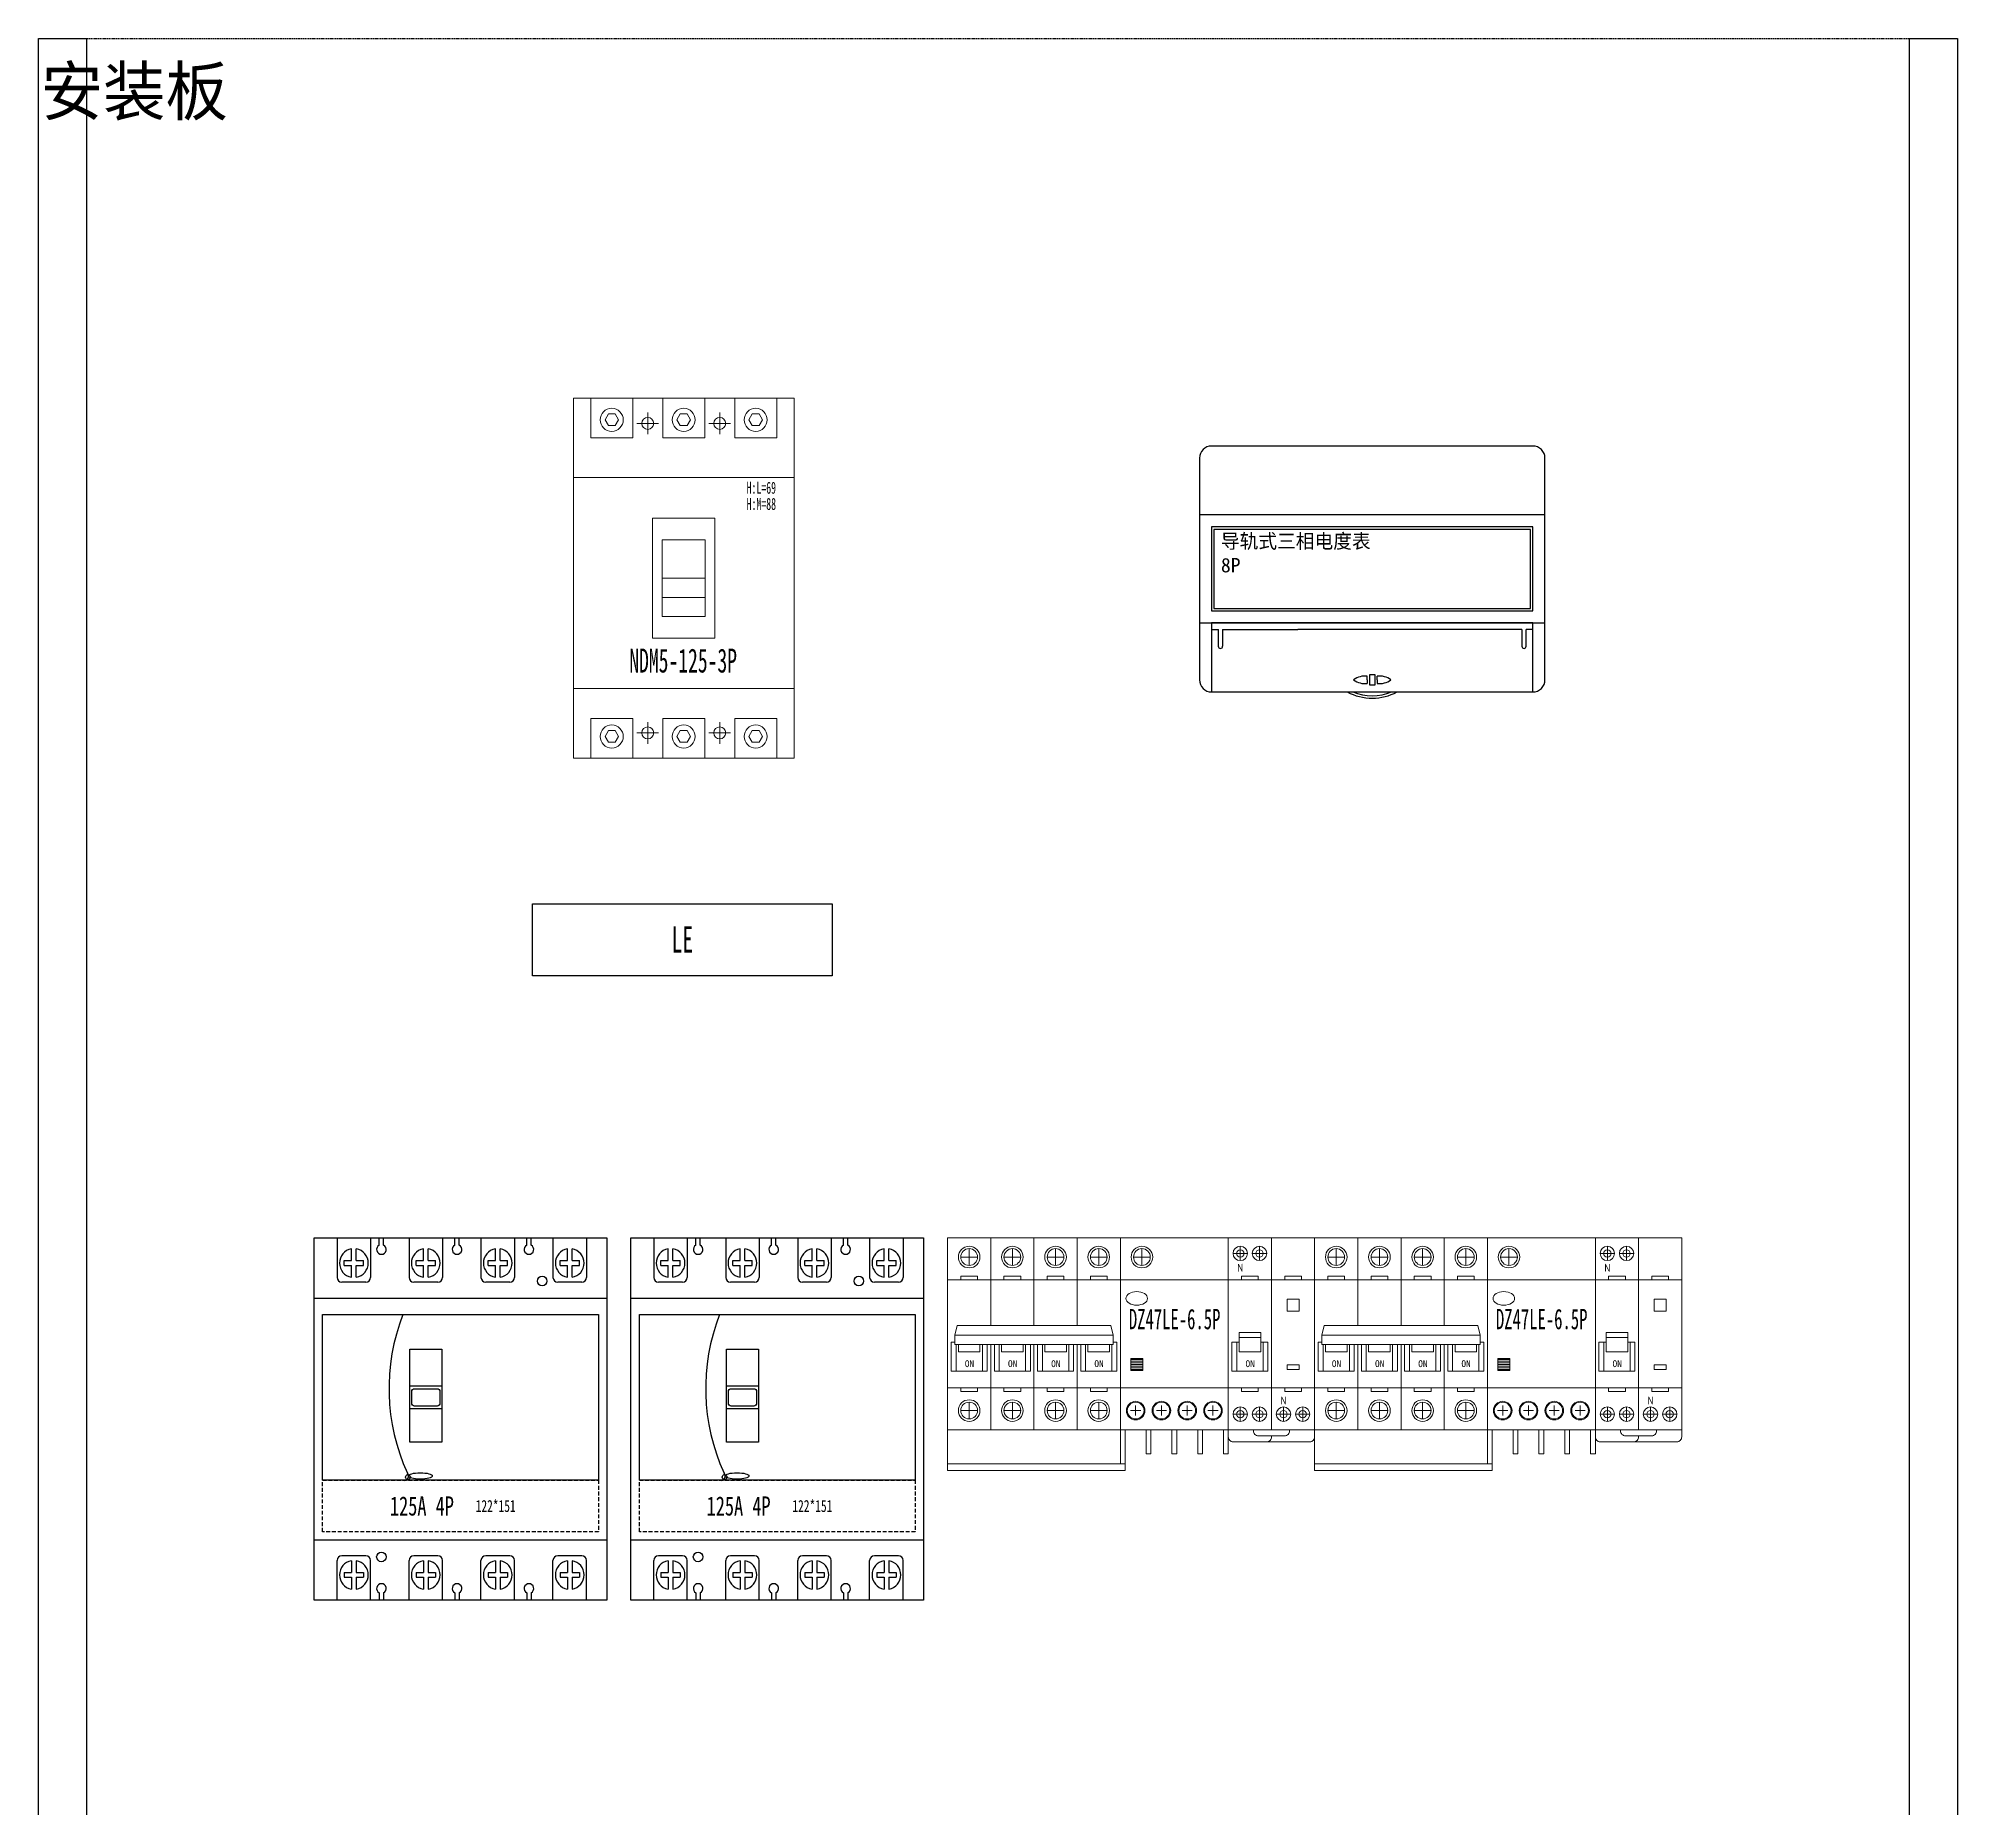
# Model space of a CAD drawing. Extents: x 315602 to 316402, y 371938 to 373738.
# Drawn here: x 315602 to 316402, y 373001 to 373738 of the extents above; entities that cross this region are included whole.
import ezdxf
from ezdxf.enums import TextEntityAlignment as Align

# ---------------------------------------------------------------- set-up
doc = ezdxf.new("R2010")
doc.units = 0
doc.header["$MEASUREMENT"] = 0
for name, pattern in [('DASH', [0.35, 0.25, -0.1]), ('DASHED', [0.75, 0.5, -0.25]), ('HIDDEN2', [4.7625, 3.175, -1.5875])]:
    doc.linetypes.add(name, pattern=pattern)
doc.layers.add('元件', color=7, linetype='Continuous')
doc.layers.add('布置图', color=30, linetype='Continuous')
doc.layers.add('细线', color=7, linetype='Continuous', lineweight=0)
doc.styles.add('-仿宋_GB2312', font='gbenor.shx', dxfattribs={"bigfont": 'gbcbig.shx'})
doc.styles.add('GH-CZC', font='', dxfattribs={"width": 0.7})
doc.styles.add('LEAD', font='', dxfattribs={"width": 0.8})
doc.styles.add('宋', font='', dxfattribs={"width": 0.7})
doc.styles.add('正常', font='')
doc.styles.get('GH-CZC').set_extended_font_data('SimSun')
doc.styles.get('LEAD').set_extended_font_data('SimSun')
doc.styles.get('宋').set_extended_font_data('SimSun')
doc.styles.get('正常').set_extended_font_data('FangSong_GB2312')

# ---------------------------------------------------------------- blocks, each defined once
blk = doc.blocks.new('Manufacturer光辉PartName剩余电流动作微型断路器Series1PNShellFrameLimitingCurrentRemarkPartTypeMinCurrent1MaxCurrent32Poles1P+NMinPower0MaxPower0LibType2DelFlgfalseUpdateDate')
at = {"layer": '细线'}
for p, q in [((-16, 36), (-10, 36)), ((-13, 39), (-13, 33)), ((-8, 36), (-2, 36)), ((-5, 39), (-5, 33)), ((-16, -31), (-10, -31)), ((-13, -34), (-13, -28)), ((-8, -31), (-2, -31)), ((-5, -34), (-5, -28)), ((8, -31), (2, -31)), ((5, -34), (5, -28)), ((16, -31), (10, -31)), ((13, -34), (13, -28))]:
    blk.add_line(p, q, dxfattribs=at)
for points in [[(-18, -37.5), (0, -37.5), (0, 42.5), (-18, 42.5)], [(0, -37.5), (18, -37.5), (18, 42.5), (0, 42.5)], [(-18, -20), (0, -20), (0, 25), (-18, 25)], [(-12.5, 26.5), (-5.5, 26.5), (-5.5, 25), (-12.5, 25)], [(0, -20), (18, -20), (18, 25), (0, 25)], [(5.5, 26.5), (12.5, 26.5), (12.5, 25), (5.5, 25)], [(6.5, 12), (11.5, 12), (11.5, 17), (6.5, 17)], [(-13.5, -5), (-4.5, -5), (-4.5, 3), (-13.5, 3)], [(-13.5, 3), (-4.5, 3), (-4.5, 1), (-13.5, 1)], [(6.5, -12.38), (11.5, -12.38), (11.5, -10.38), (6.5, -10.38)], [(-12.5, -21.5), (-5.5, -21.5), (-5.5, -20), (-12.5, -20)], [(5.5, -21.5), (12.5, -21.5), (12.5, -20), (5.5, -20)]]:
    blk.add_lwpolyline(points, close=True, dxfattribs=at)
for points in [[(-13.5, -1), (-16.5, -1), (-16.5, -13), (-1.5, -13), (-1.5, -1), (-4.5, -1)], [(-13.5, -1), (-14.5, -1), (-14.5, -13), (-3.5, -13), (-3.5, -1), (-4.5, -1)]]:
    blk.add_lwpolyline(points, dxfattribs=at)
for points in [[(-18, -37.5), (18, -37.5), (18, -40.5, -0.414214), (16, -42.5), (-16, -42.5, -0.414214), (-18, -40.5)], [(-5.5, -40), (5.5, -40, 0.414214), (7.5, -38), (7.5, -37.5), (-7.5, -37.5), (-7.5, -38, 0.414214)]]:
    blk.add_lwpolyline(points, format="xyb", close=True, dxfattribs=at)
blk.add_lwpolyline([(0, -40), (0, -40.5, -0.414214), (-2, -42.5), (-16, -42.5, -0.414214), (-18, -40.5), (-18, -37.5), (0, -37.5)], format="xyb", dxfattribs=at)
for centre, radius in [((-13, 36), 3), ((-13, 36), 1.54), ((-5, 36), 3), ((-5, 36), 1.54), ((-13, -31), 3), ((-13, -31), 1.54), ((-5, -31), 3), ((-5, -31), 1.54), ((5, -31), 3), ((5, -31), 1.54), ((13, -31), 3), ((13, -31), 1.54)]:
    blk.add_circle(centre, radius, dxfattribs=at)
at = {"layer": '细线', "color": 2, "lineweight": 15}
for s, height, style, p in [('N', 3.33, '-仿宋_GB2312', (-14.22, 28.34)), ('ON', 2.851, '正常', (-10.83, -11.36)), ('N', 3.33, '-仿宋_GB2312', (3.78, -26.98))]:
    blk.add_text(s, height=height, dxfattribs=dict(at, style=style)).set_placement(p)
blk = doc.blocks.new('Manufacturer光辉PartName电能表Series导轨式ShellFrameLimitingCurrentRemarkPartTypeMinCurrent1MaxCurrent500PolesMinPower0MaxPower0LibType2DelFlgfalseUpdateDate')
for p, q in [((-67, -24.65), (-64.15, -24.65)), ((-62.36, -24.65), (-31, -24.65)), ((62.36, -24.65), (-31, -24.65)), ((67, -24.65), (64.15, -24.65)), ((-2.07, -45.68), (-2.07, -44.19)), ((-2.07, -45.68), (-2.07, -47.17)), ((2.07, -45.68), (2.07, -44.19)), ((2.07, -45.68), (2.07, -47.17))]:
    blk.add_line(p, q)
blk.add_lwpolyline([(-67, -50.72), (67, -50.72, 0.414214), (72, -45.72), (72, 46.78, 0.414214), (67, 51.78), (-67, 51.78, 0.414214), (-72, 46.78), (-72, -45.72, 0.414214)], format="xyb", close=True)
for points in [[(-72, -21.97), (72, -21.97), (72, 23.03), (-72, 23.03)], [(-67, -16.97), (67, -16.97), (67, 18.03), (-67, 18.03)], [(-66, -15.97), (66, -15.97), (66, 17.03), (-66, 17.03)], [(-67, -50.72), (67, -50.72), (67, -21.97), (-67, -21.97)], [(-1.05, -43.51), (1.05, -43.51), (1.05, -47.85), (-1.05, -47.85)]]:
    blk.add_lwpolyline(points, close=True)
for points in [[(-64.15, -31.68), (-64.15, -24.65)], [(-62.36, -24.65), (-62.36, -31.68)], [(62.36, -24.65), (62.36, -31.68)], [(64.15, -31.68), (64.15, -24.65)]]:
    blk.add_lwpolyline(points)
for centre, radius, start, end in [((-63.26, -31.68), 0.9, 180, 0), ((63.26, -31.68), 0.9, 180, 0), ((-3.11, -51.85), 7.73, 82.24885, 127.05814), ((-3.11, -39.52), 7.73, 232.94186, 277.75115), ((3.11, -51.85), 7.73, 52.94186, 97.75115), ((3.11, -39.52), 7.73, 262.24885, 307.05814), ((0, -30.87), 22.43, 242.26894, 297.73106), ((0, -30.87), 21.43, 247.88718, 292.11282)]:
    blk.add_arc(centre, radius, start, end)
at = {"insert": (-63.07, 15.13), "char_height": 6, "width": 68.4463, "attachment_point": 1}
blk.add_mtext('导轨式三相电度表\\P8P', dxfattribs=at)
blk = doc.blocks.new('Manufacturer光辉PartName塑壳断路器Series125ShellFrameLimitingCurrentRemarkPartTypeMinCurrent1MaxCurrent125Poles3PMinPower0MaxPower0LibType2DelFlgfalseUpdateDate')
at = {"layer": '细线'}
for p, q in [((-19.53, 64.5), (-10.47, 64.5)), ((-15, 69.03), (-15, 59.97)), ((10.47, 64.5), (19.53, 64.5)), ((15, 69.03), (15, 59.97)), ((-15, -69.03), (-15, -59.97)), ((15, -69.03), (15, -59.97)), ((-19.53, -64.5), (-10.47, -64.5)), ((10.47, -64.5), (19.53, -64.5))]:
    blk.add_line(p, q, dxfattribs=at)
for points in [[(-46, -75), (46, -75), (46, 75), (-46, 75)], [(-38.75, 58.5), (-21.25, 58.5), (-21.25, 75), (-38.75, 75)], [(-8.75, 58.5), (8.75, 58.5), (8.75, 75), (-8.75, 75)], [(21.25, 58.5), (38.75, 58.5), (38.75, 75), (21.25, 75)], [(-46, -46), (46, -46), (46, 42), (-46, 42)], [(-13, -25), (13, -25), (13, 25), (-13, 25)], [(-9, -16), (9, -16), (9, 16), (-9, 16)], [(-9, 0), (9, 0), (9, -16), (-9, -16)], [(-9, 0), (9, 0), (9, -8), (-9, -8)], [(-38.75, -58.5), (-21.25, -58.5), (-21.25, -75), (-38.75, -75)], [(-8.75, -58.5), (8.75, -58.5), (8.75, -75), (-8.75, -75)], [(21.25, -58.5), (38.75, -58.5), (38.75, -75), (21.25, -75)]]:
    blk.add_lwpolyline(points, close=True, dxfattribs=at)
at = {"layer": '细线', "color": 7}
for points in [[(-27.19, 66), (-28.59, 68.43), (-31.41, 68.43), (-32.81, 66), (-31.41, 63.57), (-28.59, 63.57)], [(2.81, 66), (1.41, 68.43), (-1.41, 68.43), (-2.81, 66), (-1.41, 63.57), (1.41, 63.57)], [(32.81, 66), (31.41, 68.43), (28.59, 68.43), (27.19, 66), (28.59, 63.57), (31.41, 63.57)], [(-27.19, -66), (-28.59, -68.43), (-31.41, -68.43), (-32.81, -66), (-31.41, -63.57), (-28.59, -63.57)], [(2.81, -66), (1.41, -68.43), (-1.41, -68.43), (-2.81, -66), (-1.41, -63.57), (1.41, -63.57)], [(32.81, -66), (31.41, -68.43), (28.59, -68.43), (27.19, -66), (28.59, -63.57), (31.41, -63.57)]]:
    blk.add_lwpolyline(points, close=True, dxfattribs=at)
for centre in [(-30, 66), (0, 66), (30, 66), (-30, -66), (0, -66), (30, -66)]:
    blk.add_circle(centre, 4.8, dxfattribs=at)
at = {"layer": '细线'}
for centre in [(-15, 64.5), (15, 64.5), (-15, -64.5), (15, -64.5)]:
    blk.add_circle(centre, 2.5, dxfattribs=at)
at = {"layer": '细线', "color": 7, "attachment_point": 1, "style": '宋'}
for s, insert, char_height, width in [('\\pxql;{\\fFangSong_GB2312|b0|i0|c134|p49;\\W0.6;H:L=69}', (26.23, 40.19), 5, 16.7991), ('\\pxql;{\\fFangSong_GB2312|b0|i0|c134|p49;\\W0.6;H:M=88}', (26.23, 33.45), 5, 16.7991), ('\\pxql;{\\fFangSong_GB2312|b0|i0|c134|p49;\\W0.6;NDM5-125-3P}', (-22.68, -29.34), 10, 49.2649)]:
    blk.add_mtext(s, dxfattribs=dict(at, insert=insert, char_height=char_height, width=width))
blk = doc.blocks.new('Manufacturer光辉PartName塑壳断路器Series4PShellFrameLimitingCurrentRemarkPartTypeMinCurrent16MaxCurrent125Poles4PMinPower0MaxPower0LibType2DelFlgfalseUpdateDate')
at = {"layer": '元件', "color": 0, "transparency": 33554687}
for p, q in [((-51.5, 75.5), (-51.5, 59)), ((-37.5, 75.5), (-37.5, 59)), ((-33.9, 72.43), (-33.9, 75.5)), ((-32.1, 72.43), (-32.1, 75.5)), ((-21.5, 75.5), (-21.5, 59)), ((-7.5, 75.5), (-7.5, 59)), ((-2.4, 72.43), (-2.4, 75.5)), ((-0.6, 72.43), (-0.6, 75.5)), ((8.5, 75.5), (8.5, 59)), ((22.5, 75.5), (22.5, 59)), ((27.6, 72.43), (27.6, 75.5)), ((29.4, 72.43), (29.4, 75.5)), ((38.5, 75.5), (38.5, 59)), ((52.5, 75.5), (52.5, 59)), ((-48.5, 64), (-48.5, 66)), ((-48.5, 66), (-45.5, 66)), ((-48.5, 64), (-45.5, 64)), ((-45.5, 66), (-45.5, 70.92)), ((-45.5, 59.08), (-45.5, 64)), ((-43.5, 66), (-43.5, 70.92)), ((-43.5, 66), (-40.5, 66)), ((-43.5, 64), (-40.5, 64)), ((-43.5, 59.08), (-43.5, 64)), ((-40.5, 64), (-40.5, 66)), ((-18.5, 66), (-15.5, 66)), ((-18.5, 64), (-18.5, 66)), ((-18.5, 64), (-15.5, 64)), ((-15.5, 66), (-15.5, 70.92)), ((-15.5, 59.08), (-15.5, 64)), ((-13.5, 66), (-13.5, 70.92)), ((-13.5, 66), (-10.5, 66)), ((-13.5, 59.08), (-13.5, 64)), ((-13.5, 64), (-10.5, 64)), ((-10.5, 64), (-10.5, 66)), ((11.5, 64), (11.5, 66)), ((11.5, 66), (14.5, 66)), ((11.5, 64), (14.5, 64)), ((14.5, 66), (14.5, 70.92)), ((14.5, 59.08), (14.5, 64)), ((16.5, 66), (16.5, 70.92)), ((16.5, 66), (19.5, 66)), ((16.5, 64), (19.5, 64)), ((16.5, 59.08), (16.5, 64)), ((19.5, 64), (19.5, 66)), ((41.5, 64), (41.5, 66)), ((41.5, 66), (44.5, 66)), ((41.5, 64), (44.5, 64)), ((44.5, 66), (44.5, 70.92)), ((44.5, 59.08), (44.5, 64)), ((46.5, 66), (46.5, 70.92)), ((46.5, 66), (49.5, 66)), ((46.5, 64), (49.5, 64)), ((46.5, 59.08), (46.5, 64)), ((49.5, 64), (49.5, 66)), ((-39.5, 57), (-49.5, 57)), ((-9.5, 57), (-19.5, 57)), ((20.5, 57), (10.5, 57)), ((50.5, 57), (40.5, 57)), ((-61, 50.39), (61, 50.39)), ((-61, -50.39), (61, -50.39)), ((-51.5, -75.5), (-51.5, -59)), ((-39.5, -57), (-49.5, -57)), ((-48.5, -64), (-45.5, -64)), ((-48.5, -64), (-48.5, -66)), ((-45.5, -59.08), (-45.5, -64)), ((-43.5, -59.08), (-43.5, -64)), ((-43.5, -64), (-40.5, -64)), ((-40.5, -64), (-40.5, -66)), ((-37.5, -75.5), (-37.5, -59)), ((-21.5, -75.5), (-21.5, -59)), ((-9.5, -57), (-19.5, -57)), ((-18.5, -64), (-18.5, -66)), ((-18.5, -64), (-15.5, -64)), ((-15.5, -59.08), (-15.5, -64)), ((-13.5, -59.08), (-13.5, -64)), ((-13.5, -64), (-10.5, -64)), ((-10.5, -64), (-10.5, -66)), ((-7.5, -75.5), (-7.5, -59)), ((8.5, -75.5), (8.5, -59)), ((20.5, -57), (10.5, -57)), ((11.5, -64), (14.5, -64)), ((11.5, -64), (11.5, -66)), ((14.5, -59.08), (14.5, -64)), ((16.5, -59.08), (16.5, -64)), ((16.5, -64), (19.5, -64)), ((19.5, -64), (19.5, -66)), ((22.5, -75.5), (22.5, -59)), ((38.5, -75.5), (38.5, -59)), ((50.5, -57), (40.5, -57)), ((41.5, -64), (41.5, -66)), ((41.5, -64), (44.5, -64)), ((44.5, -59.08), (44.5, -64)), ((46.5, -59.08), (46.5, -64)), ((46.5, -64), (49.5, -64)), ((49.5, -64), (49.5, -66)), ((52.5, -75.5), (52.5, -59)), ((-48.5, -66), (-45.5, -66)), ((-45.5, -66), (-45.5, -70.92)), ((-43.5, -66), (-40.5, -66)), ((-43.5, -66), (-43.5, -70.92)), ((-18.5, -66), (-15.5, -66)), ((-15.5, -66), (-15.5, -70.92)), ((-13.5, -66), (-13.5, -70.92)), ((-13.5, -66), (-10.5, -66)), ((11.5, -66), (14.5, -66)), ((14.5, -66), (14.5, -70.92)), ((16.5, -66), (19.5, -66)), ((16.5, -66), (16.5, -70.92)), ((41.5, -66), (44.5, -66)), ((44.5, -66), (44.5, -70.92)), ((46.5, -66), (46.5, -70.92)), ((46.5, -66), (49.5, -66)), ((-33.9, -72.43), (-33.9, -75.5)), ((-32.1, -72.43), (-32.1, -75.5)), ((-2.4, -72.43), (-2.4, -75.5)), ((-0.6, -72.43), (-0.6, -75.5)), ((27.6, -72.43), (27.6, -75.5)), ((29.4, -72.43), (29.4, -75.5))]:
    blk.add_line(p, q, dxfattribs=at)
for points in [[(-61, -75.5), (-61, 75.5)], [(-61, 75.5), (61, 75.5)], [(61, 75.5), (61, -75.5)], [(61, -75.5), (-61, -75.5)]]:
    blk.add_lwpolyline(points, dxfattribs=at)
for points in [[(-57.5, 43.5), (57.5, 43.5), (57.5, -25.5), (-57.5, -25.5)], [(-21.22, 29.14), (-7.78, 29.14), (-7.78, -9.6), (-21.22, -9.6)], [(-21.22, 13.76), (-7.78, 13.76), (-7.78, 4.24), (-21.22, 4.24)]]:
    blk.add_lwpolyline(points, close=True, dxfattribs=at)
blk.add_lwpolyline([(-19.19, 12.61), (-9.81, 12.61, -0.414214), (-8.61, 11.41), (-8.61, 6.59, -0.414214), (-9.81, 5.39), (-19.19, 5.39, -0.414214), (-20.39, 6.59), (-20.39, 11.41, -0.414214)], format="xyb", close=True, dxfattribs=at)
at = {"layer": '元件', "color": 0, "linetype": 'HIDDEN2', "ltscale": 0.5, "transparency": 33554687}
blk.add_lwpolyline([(-57.5, -25.5), (57.5, -25.5), (57.5, -47), (-57.5, -47)], close=True, dxfattribs=at)
at = {"layer": '元件', "color": 0, "linetype": 'ByBlock', "transparency": 33554687}
for centre in [(34, 57.5), (-33, -57.5)]:
    blk.add_circle(centre, 2, dxfattribs=at)
at = {"layer": '元件', "color": 0, "transparency": 33554687}
blk.add_circle((-21.96, -24.22), 1.02, dxfattribs=at)
for centre, radius, start, end in [((-33, 70.65), 2, 116.839, 63.161), ((-1.5, 70.65), 2, 116.839, 63.161), ((28.5, 70.65), 2, 116.839, 63.161), ((-44.5, 65), 6, 99.59407, 260.40593), ((-44.5, 65), 6, 279.59407, 80.40593), ((-14.5, 65), 6, 99.59407, 260.40593), ((-14.5, 65), 6, 279.59407, 80.40593), ((15.5, 65), 6, 99.59407, 260.40593), ((15.5, 65), 6, 279.59407, 80.40593), ((45.5, 65), 6, 99.59407, 260.40593), ((45.5, 65), 6, 279.59407, 80.40593), ((-49.5, 59), 2, 180, 270), ((-39.5, 59), 2, 270, 0), ((-19.5, 59), 2, 180, 270), ((-9.5, 59), 2, 270, 0), ((10.5, 59), 2, 180, 270), ((20.5, 59), 2, 270, 0), ((40.5, 59), 2, 180, 270), ((50.5, 59), 2, 270, 0), ((54.93, 12.69), 84.78, 158.68595, 204.5341), ((-23.47, -23.79), 1.8, 251.32959, 44.89647), ((-49.5, -59), 2, 90, 180), ((-44.5, -65), 6, 99.59407, 260.40593), ((-44.5, -65), 6, 279.59407, 80.40593), ((-39.5, -59), 2, 0, 90), ((-19.5, -59), 2, 90, 180), ((-14.5, -65), 6, 99.59407, 260.40593), ((-14.5, -65), 6, 279.59407, 80.40593), ((-9.5, -59), 2, 0, 90), ((10.5, -59), 2, 90, 180), ((15.5, -65), 6, 99.59407, 260.40593), ((15.5, -65), 6, 279.59407, 80.40593), ((20.5, -59), 2, 0, 90), ((40.5, -59), 2, 90, 180), ((45.5, -65), 6, 99.59407, 260.40593), ((45.5, -65), 6, 279.59407, 80.40593), ((50.5, -59), 2, 0, 90), ((-33, -70.65), 2, 296.839, 243.161), ((-1.5, -70.65), 2, 296.839, 243.161), ((28.5, -70.65), 2, 296.839, 243.161)]:
    blk.add_arc(centre, radius, start, end, dxfattribs=at)
blk.add_ellipse((-16.79, -23.74), major_axis=(-5, 0), ratio=0.263531, dxfattribs=at)
at = {"layer": '元件', "color": 0, "transparency": 33554687, "width": 0.7}
blk.add_text('125A 4P', height=8, dxfattribs=at).set_placement((-29.45, -36.25), align=Align.MIDDLE_LEFT)
at = {"layer": '元件', "color": 0, "transparency": 33554687, "style": 'GH-CZC', "width": 0.7}
blk.add_text('122*151', height=5, dxfattribs=at).set_placement((14.63, -36.25), align=Align.MIDDLE_CENTER)
blk = doc.blocks.new('Manufacturer光辉PartName剩余电流动作微型断路器Series4PShellFrameLimitingCurrentRemarkPartTypeMinCurrent1MaxCurrent63Poles4PMinPower0MaxPower0LibType2DelFlgfalseUpdateDate')
at = {"layer": '细线'}
for p, q in [((-53, 40.5), (-46, 40.5)), ((-49.5, 44), (-49.5, 37)), ((-35, 40.5), (-28, 40.5)), ((-31.5, 44), (-31.5, 37)), ((-17, 40.5), (-10, 40.5)), ((-13.5, 44), (-13.5, 37)), ((1, 40.5), (8, 40.5)), ((4.5, 44), (4.5, 37)), ((19, 40.5), (26, 40.5)), ((22.5, 44), (22.5, 37)), ((17.84, -2.15), (22.84, -2.15)), ((17.84, -2.86), (22.84, -2.86)), ((17.84, -3.56), (22.84, -3.56)), ((17.84, -4.27), (22.84, -4.27)), ((17.84, -4.97), (22.84, -4.97)), ((17.84, -5.67), (22.84, -5.67)), ((17.84, -6.38), (22.84, -6.38)), ((-53, -23.5), (-46, -23.5)), ((-49.5, -27), (-49.5, -20)), ((-35, -23.5), (-28, -23.5)), ((-31.5, -27), (-31.5, -20)), ((-17, -23.5), (-10, -23.5)), ((-13.5, -27), (-13.5, -20)), ((1, -23.5), (8, -23.5)), ((4.5, -27), (4.5, -20)), ((17.77, -23.5), (21.98, -23.5)), ((19.88, -21.39), (19.88, -25.61)), ((28.52, -23.5), (32.73, -23.5)), ((30.62, -21.39), (30.62, -25.61)), ((39.27, -23.5), (43.48, -23.5)), ((41.38, -21.39), (41.38, -25.61)), ((50.02, -23.5), (54.23, -23.5)), ((52.12, -21.39), (52.12, -25.61))]:
    blk.add_line(p, q, dxfattribs=at)
for points in [[(-40.5, 12), (-40.5, 48.5), (-58.5, 48.5), (-58.5, -31.5), (-40.5, -31.5), (-40.5, 4)], [(-22.5, 12), (-22.5, 48.5), (-40.5, 48.5), (-40.5, 12)], [(-4.5, 12), (-4.5, 48.5), (-22.5, 48.5), (-22.5, 12)], [(-4.5, 4), (-4.5, -31.5), (13.5, -31.5), (13.5, 48.5), (-4.5, 48.5), (-4.5, 12)], [(-40.5, 12), (-40.5, 31), (-58.5, 31), (-58.5, -14), (-40.5, -14), (-40.5, 4)], [(-22.5, 12), (-22.5, 31), (-40.5, 31), (-40.5, 12)], [(-4.5, 12), (-4.5, 31), (-22.5, 31), (-22.5, 12)], [(-4.5, 4), (-4.5, -14), (13.5, -14), (13.5, 31), (-4.5, 31), (-4.5, 12)], [(-55.5, 5), (-57, 5), (-57, -7), (-42, -7), (-42, 4)], [(-55, 4), (-55, -7), (-44, -7), (-44, 4)], [(-54, 4), (-54, 1), (-45, 1), (-45, 4)], [(-40.5, 4), (-40.5, -31.5), (-22.5, -31.5), (-22.5, 4)], [(-40.5, 4), (-40.5, -14), (-22.5, -14), (-22.5, 4)], [(-39, 4), (-39, -7), (-24, -7), (-24, 4)], [(-37, 4), (-37, -7), (-26, -7), (-26, 4)], [(-36, 4), (-36, 1), (-27, 1), (-27, 4)], [(-22.5, 4), (-22.5, -31.5), (-4.5, -31.5), (-4.5, 4)], [(-22.5, 4), (-22.5, -14), (-4.5, -14), (-4.5, 4)], [(-21, 4), (-21, -7), (-6, -7), (-6, 4)], [(-19, 4), (-19, -7), (-8, -7), (-8, 4)], [(-18, 4), (-18, 1), (-9, 1), (-9, 4)], [(-3, 4), (-3, -7), (12, -7), (12, 5), (10.5, 5)], [(-1, 4), (-1, -7), (10, -7), (10, 4)], [(0, 4), (0, 1), (9, 1), (9, 4)]]:
    blk.add_lwpolyline(points, dxfattribs=at)
for points in [[(13.5, -31.5), (58.5, -31.5), (58.5, 48.5), (13.5, 48.5)], [(-53, 32.5), (-46, 32.5), (-46, 31), (-53, 31)], [(-35, 32.5), (-28, 32.5), (-28, 31), (-35, 31)], [(-17, 32.5), (-10, 32.5), (-10, 31), (-17, 31)], [(1, 32.5), (8, 32.5), (8, 31), (1, 31)], [(58.5, 31), (13.5, 31), (13.5, -14), (58.5, -14)], [(10.5, 8), (-55.5, 8), (-54.5, 12), (9.5, 12)], [(-55.5, 4), (10.5, 4), (10.5, 8), (-55.5, 8)], [(17.84, -6.77), (22.84, -6.77), (22.84, -1.77), (17.84, -1.77)], [(-53, -15.5), (-46, -15.5), (-46, -14), (-53, -14)], [(-35, -15.5), (-28, -15.5), (-28, -14), (-35, -14)], [(-17, -15.5), (-10, -15.5), (-10, -14), (-17, -14)], [(1, -15.5), (8, -15.5), (8, -14), (1, -14)], [(-58.5, -48.5), (15.5, -48.5), (15.5, -31.5), (-58.5, -31.5)], [(13.5, -31.5), (15.5, -31.5), (15.5, -45.7), (13.5, -45.7)], [(26.25, -31.5), (24.25, -31.5), (24.25, -41.5), (26.25, -41.5)], [(37, -31.5), (35, -31.5), (35, -41.5), (37, -41.5)], [(47.75, -31.5), (45.75, -31.5), (45.75, -41.5), (47.75, -41.5)], [(58.5, -31.5), (56.5, -31.5), (56.5, -41.5), (58.5, -41.5)], [(-58.5, -45.7), (15.5, -45.7), (15.5, -48.5), (-58.5, -48.5)]]:
    blk.add_lwpolyline(points, close=True, dxfattribs=at)
for centre, radius in [((-49.5, 40.5), 4.5), ((-49.5, 40.5), 3.5), ((-31.5, 40.5), 4.5), ((-31.5, 40.5), 3.5), ((-13.5, 40.5), 4.5), ((-13.5, 40.5), 3.5), ((4.5, 40.5), 4.5), ((4.5, 40.5), 3.5), ((22.5, 40.5), 4.5), ((22.5, 40.5), 3.5), ((-49.5, -23.5), 4.5), ((-49.5, -23.5), 3.5), ((-31.5, -23.5), 4.5), ((-31.5, -23.5), 3.5), ((-13.5, -23.5), 4.5), ((-13.5, -23.5), 3.5), ((4.5, -23.5), 4.5), ((4.5, -23.5), 3.5), ((19.88, -23.5), 3.88), ((19.88, -23.5), 3.49), ((30.62, -23.5), 3.88), ((30.62, -23.5), 3.49), ((41.38, -23.5), 3.88), ((41.38, -23.5), 3.49), ((52.12, -23.5), 3.88), ((52.12, -23.5), 3.49)]:
    blk.add_circle(centre, radius, dxfattribs=at)
blk.add_ellipse((20.34, 23.28), major_axis=(-4.5, 0), ratio=0.629929, dxfattribs=at)
at = {"layer": '细线', "color": 4, "linetype": 'DASH', "ltscale": 0.1, "style": '宋', "width": 0.6}
blk.add_text('DZ47LE-6.5P', height=8.5, dxfattribs=at).set_placement((17.05, 10.41))
at = {"layer": '细线', "color": 2, "lineweight": 15, "style": '正常'}
for p in [(-51.33, -5.36), (-33.33, -5.36), (-15.33, -5.36), (2.67, -5.36)]:
    blk.add_text('ON', height=2.851, dxfattribs=at).set_placement(p)
blk = doc.blocks.new('Manufacturer光辉PartName剩余电流互感器Series一体式ShellFrame250LimitingCurrentRemarkPartTypeMinCurrent16MaxCurrent250PolesMinPower0MaxPower0LibType2DelFlgfalseUpdateDate')
at = {"color": 0, "transparency": 33554687}
blk.add_lwpolyline([(-62.5, 15), (62.5, 15), (62.5, -15), (-62.5, -15)], close=True, dxfattribs=at)
at = {"layer": '元件', "linetype": 'DASH', "transparency": 33554687, "style": 'LEAD', "width": 0.6}
blk.add_text('LE', height=11, dxfattribs=at).set_placement((0, -5.38), align=Align.CENTER)

msp = doc.modelspace()

# ---------------------------------------------------------------- linework, layer by layer
at = {"color": 2}
for points in [[(315601.73, 373738.38), (315621.73, 373738.38), (315621.73, 371938.38), (315601.73, 371938.38)], [(316381.73, 373738.38), (316401.73, 373738.38), (316401.73, 371938.38), (316381.73, 371938.38)]]:
    msp.add_lwpolyline(points, close=True, dxfattribs=at)
at = {"layer": '布置图', "linetype": 'DASHED'}
msp.add_lwpolyline([(315601.73, 373738.38), (316401.73, 373738.38), (316401.73, 371938.38), (315601.73, 371938.38)], close=True, dxfattribs=at)

# ---------------------------------------------------------------- block references
for name, p in [('Manufacturer光辉PartName塑壳断路器Series125ShellFrameLimitingCurrentRemarkPartTypeMinCurrent1MaxCurrent125Poles3PMinPower0MaxPower0LibType2DelFlgfalseUpdateDate', (315870.73, 373513.38)), ('Manufacturer光辉PartName电能表Series导轨式ShellFrameLimitingCurrentRemarkPartTypeMinCurrent1MaxCurrent500PolesMinPower0MaxPower0LibType2DelFlgfalseUpdateDate', (316157.73, 373516.68)), ('Manufacturer光辉PartName剩余电流互感器Series一体式ShellFrame250LimitingCurrentRemarkPartTypeMinCurrent16MaxCurrent250PolesMinPower0MaxPower0LibType2DelFlgfalseUpdateDate', (315870.15, 373362.66)), ('Manufacturer光辉PartName塑壳断路器Series4PShellFrameLimitingCurrentRemarkPartTypeMinCurrent16MaxCurrent125Poles4PMinPower0MaxPower0LibType2DelFlgfalseUpdateDate', (315777.73, 373162.88)), ('Manufacturer光辉PartName塑壳断路器Series4PShellFrameLimitingCurrentRemarkPartTypeMinCurrent16MaxCurrent125Poles4PMinPower0MaxPower0LibType2DelFlgfalseUpdateDate', (315909.73, 373162.88)), ('Manufacturer光辉PartName剩余电流动作微型断路器Series4PShellFrameLimitingCurrentRemarkPartTypeMinCurrent1MaxCurrent63Poles4PMinPower0MaxPower0LibType2DelFlgfalseUpdateDate', (316039.23, 373189.88)), ('Manufacturer光辉PartName剩余电流动作微型断路器Series1PNShellFrameLimitingCurrentRemarkPartTypeMinCurrent1MaxCurrent32Poles1P+NMinPower0MaxPower0LibType2DelFlgfalseUpdateDate', (316115.73, 373195.88)), ('Manufacturer光辉PartName剩余电流动作微型断路器Series4PShellFrameLimitingCurrentRemarkPartTypeMinCurrent1MaxCurrent63Poles4PMinPower0MaxPower0LibType2DelFlgfalseUpdateDate', (316192.23, 373189.88)), ('Manufacturer光辉PartName剩余电流动作微型断路器Series1PNShellFrameLimitingCurrentRemarkPartTypeMinCurrent1MaxCurrent32Poles1P+NMinPower0MaxPower0LibType2DelFlgfalseUpdateDate', (316268.73, 373195.88))]:
    msp.add_blockref(name, p)

# ---------------------------------------------------------------- texts
at = {"color": 0}
msp.add_text('安装板', height=20, dxfattribs=at).set_placement((315602.73, 373716.38), align=Align.MIDDLE_LEFT)

doc.saveas('drawing.dxf')
